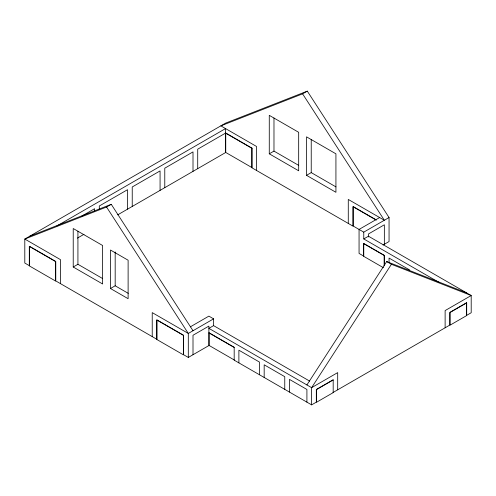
<?xml version="1.0" encoding="UTF-8"?>
<svg xmlns="http://www.w3.org/2000/svg" width="496" height="496" viewBox="0 0 496 496"><rect width="100%" height="100%" fill="white"/><g stroke="black" fill="none" stroke-linecap="round" stroke-linejoin="round"><path stroke-width="0.74" d="M306.912 384.946L386.706 261.566L466.494 292.814M332.99 392.528L449.829 325.072L449.829 312.393L466.494 302.771L466.494 315.45L471.2 312.734L471.2 295.529L391.406 264.287L311.618 387.661L311.618 404.866L316.324 402.151L316.324 389.472L332.99 379.855M56.959 225.916L225.55 128.576L225.55 152.576L117.682 214.855M82.001 215.983L94.593 208.717L94.593 210.961M193.006 354.727L193.006 335.259L208.89 326.089L208.89 345.557L188.306 357.442L183.601 354.727L183.601 335.259L156.934 319.864L156.934 339.332L55.775 280.928L55.775 261.46L29.506 246.289L29.506 265.763L24.8 263.041L24.8 239.047L106.553 207.037L111.259 204.321L193.006 330.727M256.525 170.457L256.525 146.463L220.85 125.86L302.597 93.849L307.303 91.134L389.056 217.539L389.056 241.54L383.03 245.018M77.357 238.13L83.985 234.304M73.222 267.003L102.629 283.985L102.629 245.501L73.222 228.52L73.222 267.003L77.928 264.287L102.66 278.566M269.272 153.816L298.679 170.798L298.679 132.314L269.272 115.332L269.272 153.816L273.978 151.1L298.704 165.379M110.472 288.511L128.117 298.697L128.117 260.214L110.472 250.027L110.472 288.511L115.177 285.795L128.247 293.341M306.522 175.324L335.928 192.299L335.928 153.816L306.522 136.84L306.522 175.324L311.228 172.608L335.953 186.887M190.297 326.864L208.89 316.126L213.596 318.847L213.596 325.636L309.616 381.077M379.645 217.539L359.061 229.425L359.061 253.425L363.766 256.141L363.766 243.462L384.35 255.347L384.35 265.044M213.596 318.847L188.306 333.448L152.229 312.616L152.229 336.617M375.174 219.263L353.177 206.565L353.177 226.033L363.766 232.14L389.056 217.539M213.596 325.636L208.89 328.352L311.618 387.661L337.689 372.608L337.689 389.813M363.766 232.14L363.766 238.936L368.472 236.22L471.2 295.529L445.123 310.583L445.123 327.788M307.303 91.134L225.55 123.144L24.8 239.047L60.481 259.65L60.481 283.644M29.506 236.332L111.259 204.321M376.315 220.143L352.985 206.677L352.985 226.145L251.825 167.741L251.825 148.273L225.55 133.108L197.712 149.178L197.712 168.646M363.766 238.936L439.115 282.441M409.64 269.948L389.056 258.063L389.056 262.539M386.706 261.566L391.406 264.287M383.489 267.753L363.568 256.252L363.568 243.573L384.152 255.459L384.152 265.899M234.372 347.367L209.083 332.766L209.083 345.445L234.372 360.046M208.89 332.878L234.18 347.479L234.18 360.158L311.618 404.866M302.597 93.849L384.35 220.261L348.279 199.435L348.279 223.429M106.553 207.037L188.306 333.448L188.306 357.442M384.35 244.255L384.35 224.787L368.472 233.957L368.472 236.952M311.228 139.512L311.228 172.608M306.912 402.151L306.912 389.472L289.466 379.403L289.466 392.076M284.76 389.36L284.76 376.681L264.176 364.796L264.176 377.475M273.978 118.005L273.978 151.1M259.47 374.759L259.47 362.08L238.886 350.195L238.886 362.874M193.006 171.362L193.006 151.894L164.777 168.194L164.777 187.662M160.072 190.377L160.072 170.909L132.234 186.98L132.234 206.448M127.528 209.169L127.528 189.701L99.299 205.995L99.299 209.74M115.177 251.931L115.177 285.795M77.928 231.192L77.928 264.287M333.182 379.967L316.516 389.589L316.516 402.262L333.182 392.64L333.182 379.967M466.693 302.882L450.027 312.505L450.027 325.184L466.693 315.561L466.693 302.882M252.018 148.161L225.748 132.99L225.748 152.458L252.018 167.629L252.018 148.161M55.577 261.572L29.307 246.407L29.307 265.875L55.577 281.04L55.577 261.572M183.402 335.37L156.742 319.976L156.742 339.444L183.402 354.838L183.402 335.37"/></g></svg>
